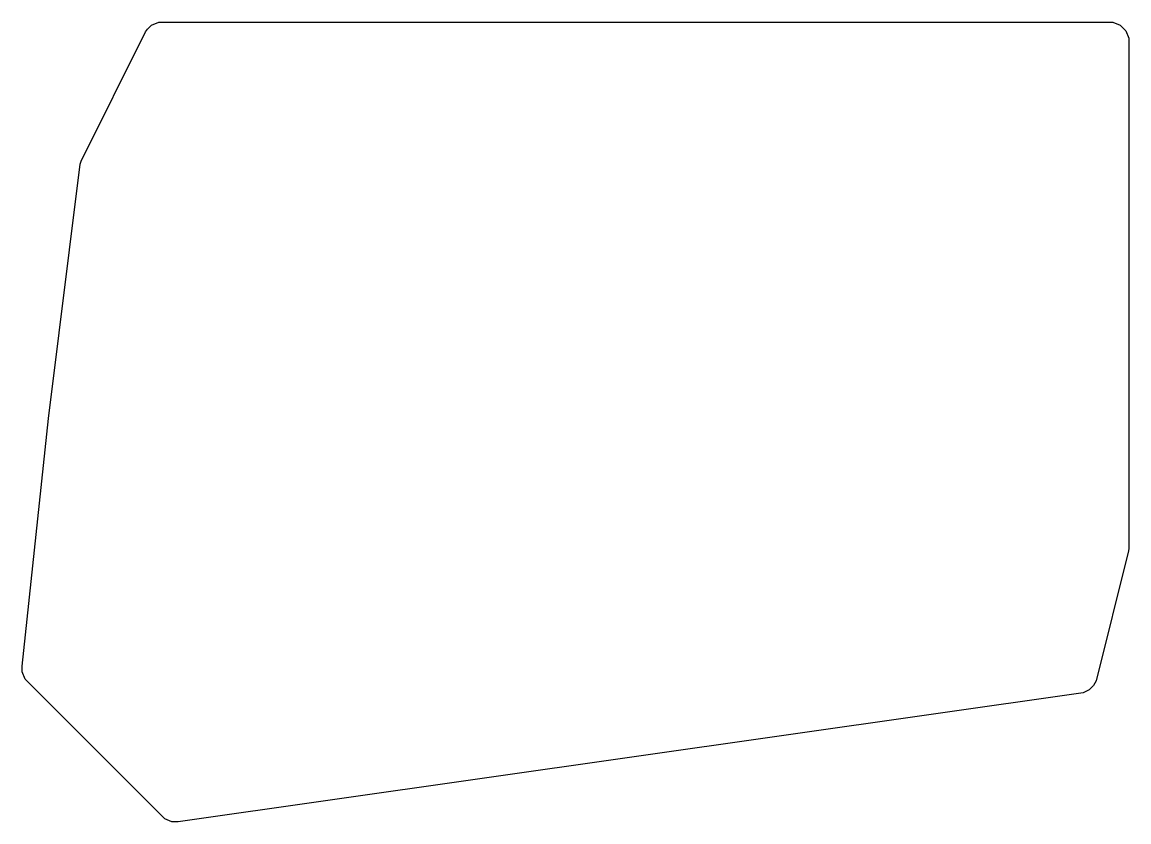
# Model space of a CAD drawing. Header units: metres. Extents: x 26 to 194, y -146 to -26.
import ezdxf

# ---------------------------------------------------------------- set-up
doc = ezdxf.new("R2010")
doc.units = ezdxf.units.M

msp = doc.modelspace()

# ---------------------------------------------------------------- linework, layer by layer
at = {"layer": 'EdgeCuts'}
msp.add_lwpolyline([(192.2201, -25.9817), (193.0933, -26.8549), (193.55, -27.9576), (193.55, -104.9797), (193.505, -105.3448), (188.599, -124.9689), (188.1972, -125.6787), (187.5351, -126.3408), (186.6635, -126.7763), (49.9363, -146.2485), (49.7245, -146.2635), (48.9802, -146.2635), (47.8776, -145.8067), (26.7988, -124.728), (26.3421, -123.6253), (26.3421, -122.9081), (26.3505, -122.7501), (30.3071, -85.3604), (35.1048, -46.9791), (35.2526, -46.4908), (44.9999, -26.9963), (45.2827, -26.604), (45.9049, -25.9817), (47.0076, -25.525), (191.1174, -25.525)], close=True, dxfattribs=at)

doc.saveas('drawing.dxf')
